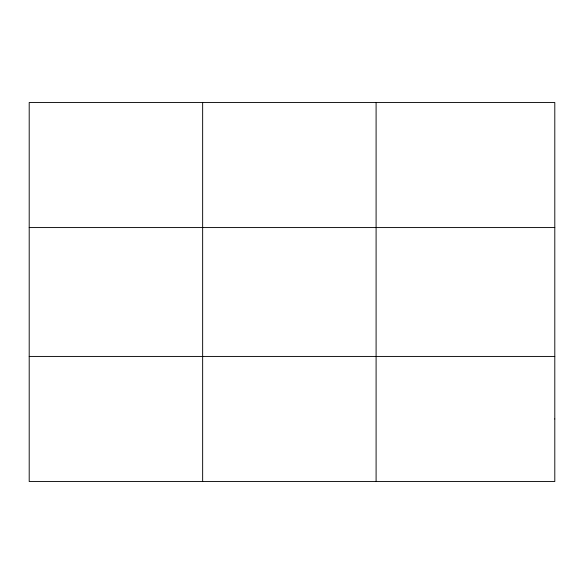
<?xml version="1.0" encoding="UTF-8"?>
<svg xmlns="http://www.w3.org/2000/svg" width="584" height="584" viewBox="0 0 584 584"><rect width="100%" height="100%" fill="white"/><g stroke="black" fill="none" stroke-linecap="round" stroke-linejoin="round"><path stroke-width="0.88" d="M202.648 481.501L202.648 102.499M376.096 481.501L376.096 102.499M29.2 227.57L554.8 227.57M29.2 356.43L554.8 356.43M554.8 418.962L554.8 481.501L29.2 481.501L29.2 102.499L554.8 102.499L554.8 418.962"/></g></svg>
